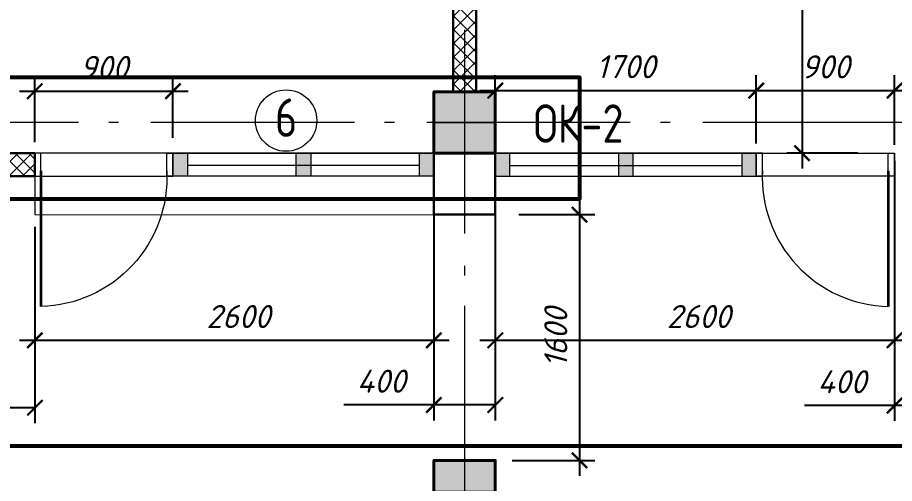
# Model space of a CAD drawing. Header units: millimetres. Extents: x -6419137 to 687965, y -598396 to 179722.
# Drawn here: x 225656 to 231369, y 13435 to 16468 of the extents above; entities that cross this region are included whole.
import ezdxf
from ezdxf.enums import TextEntityAlignment as Align

# ---------------------------------------------------------------- set-up
doc = ezdxf.new("R2010")
doc.units = ezdxf.units.MM
doc.header["$MEASUREMENT"] = 0
doc.linetypes.add('Double Dashed', pattern=[1797.222233, 1325, -211.666656, 63.333344, -197.222233])
doc.linetypes.add('штриховаяX2', pattern=[38.1, 25.4, -12.7])
for name, color, linetype, lineweight in [('Двери ArchiCAD', 7, 'Continuous', 0), ('Двери ArchiCAD_Ном._пера__97', 7, 'Continuous', 30), ('Двери ArchiCAD_Ном._пера__98', 7, 'Continuous', 35), ('Двери ArchiCAD_Ном._пера__99', 7, 'Continuous', 40), ('колонны_Ном._пера__94', 252, 'Continuous', 5), ('колонны_Ном._пера__99', 7, 'Continuous', 40), ('марки окон дверей', 7, 'Continuous', 0), ('марки окон дверей_Ном._пера__96', 7, 'Continuous', 5), ('Окна ArchiCAD_Ном._пера__96', 7, 'Continuous', 5), ('Окна ArchiCAD_Ном._пера__97', 7, 'Continuous', 5), ('оси_Ном._пера__96', 7, 'Continuous', 5), ('чертеж_Ном._пера__91', 250, 'Continuous', 5), ('штриховка_Ном._пера__95', 251, 'Continuous', 5)]:
    doc.layers.add(name, color=color, linetype=linetype, lineweight=lineweight)
for name, color, linetype in [('колонны', 7, 'Continuous'), ('Окна ArchiCAD', 7, 'Continuous'), ('оси', 7, 'Continuous'), ('размеры', 7, 'Continuous'), ('стены внутр', 7, 'Continuous'), ('стены наруж', 7, 'Continuous')]:
    doc.layers.add(name, color=color, linetype=linetype)
doc.styles.get("Standard").update_dxf_attribs({"font": 'isocpeui.ttf'})
doc.styles.add('СГЕНЕРИР_СТИЛЬ_2', font='gost_2_304-81_type.ttf')
doc.styles.add('СГЕНЕРИР_СТИЛЬ_3', font='CS_Gost2304.shx')
doc.dimstyles.get("Standard").update_dxf_attribs({"dimtxt": 150, "dimasz": 100, "dimexe": 100, "dimexo": 100, "dimgap": 80, "dimtad": 1, "dimtoh": 1, "dimdec": 0, "dimzin": 0, "dimdsep": 46, "dimtxsty": 'Standard', "dimblk": 'ARCHTICK', "dimblk2": 'ARCHTICK', "dimcen": 0.09, "dimdle": 100, "dimadec": 0, "dimazin": 0, "dimtfac": 1, "dimtdec": 0, "dimtofl": 0, "dimtmove": 0, "dimatfit": 3, "dimfxl": 1, "dimtolj": 1, "dimtzin": 0, "dimarcsym": 0})

# ---------------------------------------------------------------- blocks, each defined once
blk = doc.blocks.new('Стандартный маркер сетки_10')
at = {"layer": 'оси_Ном._пера__96', "linetype": 'Double Dashed'}
blk.add_line((5051.2, 0), (20403.4, 0), dxfattribs=at)
at = {"layer": 'оси_Ном._пера__96', "style": 'СГЕНЕРИР_СТИЛЬ_2'}
blk.add_attdef('AC_MarkerText_1', text='', height=350, rotation=90, dxfattribs=at).set_placement((21973.1, -173.1), align=Align.BOTTOM_LEFT)
blk = doc.blocks.new('Колонна_15_1', base_point=(22379, 71855.7))
at = {"layer": 'колонны_Ном._пера__94', "linetype": 'Continuous'}
blk.add_hatch(color=256, dxfattribs=at).paths.add_polyline_path([(22179, 71646.7), (22579, 71646.7), (22579, 72046.7), (22179, 72046.7)])
at = {"layer": 'колонны_Ном._пера__94', "color": 253, "lineweight": 5, "true_color": 0xa3a3a3}
for points in [[(22379, 72046.7), (22379, 71646.7)], [(22179, 71846.7), (22579, 71846.7)]]:
    blk.add_lwpolyline(points, dxfattribs=at)
at = {"layer": 'колонны_Ном._пера__99', "linetype": 'Continuous', "flags": 128}
blk.add_lwpolyline([(22179, 71646.7), (22579, 71646.7), (22579, 72046.7), (22179, 72046.7)], close=True, dxfattribs=at)
blk = doc.blocks.new('Номер помещения 16_6')
at = {"layer": 'марки окон дверей_Ном._пера__96', "linetype": 'Continuous'}
blk.add_circle((0, 0), 200, dxfattribs=at)
at = {"layer": 'марки окон дверей_Ном._пера__96', "insert": (-72.7, 19.4), "char_height": 250, "attachment_point": 4, "style": 'СГЕНЕРИР_СТИЛЬ_3'}
blk.add_mtext('6', dxfattribs=at)
blk = doc.blocks.new('Окно 16_6')
at = {"layer": 'Окна ArchiCAD_Ном._пера__96', "linetype": 'Continuous'}
for points in [[(-800, -235), (-705, -235), (-705, -85), (-800, -85)], [(-800, -235), (-705, -235), (-705, -85), (-800, -85)], [(2.5, -235), (97.5, -235), (97.5, -85), (2.5, -85)], [(2.5, -235), (97.5, -235), (97.5, -85), (2.5, -85)], [(900, -85), (805, -85), (805, -235), (900, -235)], [(900, -85), (805, -85), (805, -235), (900, -235)]]:
    blk.add_hatch(color=140, dxfattribs=at).paths.add_polyline_path(points)
at = {"layer": 'Двери ArchiCAD_Ном._пера__97', "color": 253, "linetype": 'Continuous', "lineweight": 0, "true_color": 0xa3a3a3}
for p, q in [((940, -85), (900, -85)), ((940, -85), (900, -85)), ((940, -235), (940, -85)), ((1760, -235), (1760, -85)), ((1760, -85), (1800, -85)), ((1760, -85), (1800, -85)), ((1800, -85), (1800, -235)), ((1800, -85), (1800, -235)), ((900, -235), (940, -235)), ((900, -235), (940, -235)), ((1800, -235), (1760, -235)), ((1800, -235), (1760, -235))]:
    blk.add_line(p, q, dxfattribs=at)
at = {"layer": 'Двери ArchiCAD_Ном._пера__97', "linetype": 'Continuous', "lineweight": 0}
for p, q in [((940, -235), (940, -85)), ((1760, -235), (1760, -85))]:
    blk.add_line(p, q, dxfattribs=at)
blk.add_arc((1780.1, -242), 841.2, 177.1395, 268.6305, dxfattribs=at)
blk.add_arc((1780.1, -242), 841.2, 177.1395, 268.6305, dxfattribs=at)
at = {"layer": 'Двери ArchiCAD_Ном._пера__98', "linetype": 'Continuous'}
blk.add_line((1760, -200), (1760, -1082.9), dxfattribs=at)
blk.add_line((1760, -200), (1760, -1082.9), dxfattribs=at)
at = {"layer": 'Двери ArchiCAD_Ном._пера__99', "color": 253, "linetype": 'Continuous', "lineweight": 0, "true_color": 0xa3a3a3}
blk.add_line((1800, -235), (1800, -85), dxfattribs=at)
blk.add_line((1800, -235), (1800, -85), dxfattribs=at)
at = {"layer": 'Окна ArchiCAD_Ном._пера__96', "color": 140, "linetype": 'Continuous'}
for p, q in [((-705, -85), (-800, -85)), ((-800, -85), (-800, -235)), ((-705, -85), (-800, -85)), ((-800, -85), (-800, -235)), ((-705, -235), (-705, -85)), ((805, -85), (-705, -85)), ((-705, -235), (-705, -85)), ((805, -85), (-705, -85)), ((97.5, -85), (2.5, -85)), ((2.5, -85), (2.5, -235)), ((97.5, -85), (2.5, -85)), ((2.5, -85), (2.5, -235)), ((97.5, -235), (97.5, -85)), ((97.5, -235), (97.5, -85)), ((900, -85), (805, -85)), ((805, -85), (805, -235)), ((900, -85), (805, -85)), ((805, -85), (805, -235)), ((-800, -235), (-705, -235)), ((-800, -235), (-705, -235)), ((-705, -235), (805, -235)), ((-705, -235), (805, -235)), ((2.5, -235), (97.5, -235)), ((2.5, -235), (97.5, -235)), ((805, -235), (900, -235)), ((805, -235), (900, -235))]:
    blk.add_line(p, q, dxfattribs=at)
at = {"layer": 'Окна ArchiCAD_Ном._пера__96', "color": 253, "linetype": 'Continuous', "true_color": 0xa3a3a3}
for p, q in [((900, -85), (900, -235)), ((900, -85), (900, -235)), ((900, -235), (900, -85)), ((900, -85), (900, -235)), ((900, -85), (900, -235)), ((900, -235), (900, -85))]:
    blk.add_line(p, q, dxfattribs=at)
at = {"layer": 'Окна ArchiCAD_Ном._пера__96', "color": 140, "linetype": 'Continuous'}
for points in [[(-800, -235), (-800, -85), (900, -85), (900, -235)], [(-800, -235), (-800, -85), (900, -85), (900, -235)], [(-705, -165), (805, -165)], [(-705, -165), (805, -165)]]:
    blk.add_lwpolyline(points, dxfattribs=at)
blk.add_lwpolyline([(900, -85), (1800, -85), (1800, -235), (900, -235)], close=True, dxfattribs=at)
blk.add_lwpolyline([(900, -85), (1800, -85), (1800, -235), (900, -235)], close=True, dxfattribs=at)
at = {"layer": 'Окна ArchiCAD_Ном._пера__97', "color": 140, "linetype": 'Continuous'}
blk.add_line((-800, -235), (900, -235), dxfattribs=at)
blk.add_line((-800, -235), (900, -235), dxfattribs=at)
blk = doc.blocks.new('Номер помещения 16_5')
at = {"layer": 'марки окон дверей_Ном._пера__96', "insert": (-316.4, 19.4), "char_height": 250, "attachment_point": 4, "style": 'СГЕНЕРИР_СТИЛЬ_3'}
blk.add_mtext('ОК-2', dxfattribs=at)
blk = doc.blocks.new('_ArchTick')
at = {"color": 0, "linetype": 'ByBlock', "const_width": 0.15}
blk.add_lwpolyline([(-0.5, -0.5), (0.5, 0.5)], dxfattribs=at)
blk = doc.blocks.new('*D487')
at = {"layer": 'Defpoints', "color": 0, "transparency": 16777216}
for p in [(228768.9, 15670.1), (231368.9, 15635.1), (231368.9, 14366.9)]:
    blk.add_point(p, dxfattribs=at)
at = {"layer": 'размеры', "color": 0, "lineweight": -2, "transparency": 16777216}
for p, q in [((228768.9, 15570.1), (228768.9, 14266.9)), ((231368.9, 15535.1), (231368.9, 14266.9)), ((228668.9, 14366.9), (231468.9, 14366.9))]:
    blk.add_line(p, q, dxfattribs=at)
at = {"layer": 'размеры', "color": 0, "lineweight": -2, "transparency": 16777216, "xscale": 100, "yscale": 100, "zscale": 100, "rotation": 180}
blk.add_blockref('_ArchTick', (228768.9, 14366.9), dxfattribs=at)
at = {"layer": 'размеры', "color": 0, "lineweight": -2, "transparency": 16777216, "xscale": 100, "yscale": 100, "zscale": 100}
blk.add_blockref('_ArchTick', (231368.9, 14366.9), dxfattribs=at)
at = {"layer": 'размеры', "color": 0, "transparency": 16777216, "insert": (230094.1, 14521.9), "char_height": 150, "attachment_point": 5}
blk.add_mtext('\\A1;2600', dxfattribs=at)
blk = doc.blocks.new('*D488')
at = {"layer": 'Defpoints', "color": 0, "transparency": 16777216}
for p in [(231369.2, 15992.5), (230468.9, 15547.5), (231369.2, 15540.2)]:
    blk.add_point(p, dxfattribs=at)
at = {"layer": 'размеры', "color": 0, "lineweight": -2, "transparency": 16777216}
for p, q in [((230468.9, 15647.5), (230468.9, 16092.5)), ((231369.2, 15640.2), (231369.2, 16092.5)), ((230368.9, 15992.5), (231469.2, 15992.5))]:
    blk.add_line(p, q, dxfattribs=at)
at = {"layer": 'размеры', "color": 0, "lineweight": -2, "transparency": 16777216, "xscale": 100, "yscale": 100, "zscale": 100, "rotation": 180}
blk.add_blockref('_ArchTick', (230468.9, 15992.5), dxfattribs=at)
at = {"layer": 'размеры', "color": 0, "lineweight": -2, "transparency": 16777216, "xscale": 100, "yscale": 100, "zscale": 100}
blk.add_blockref('_ArchTick', (231369.2, 15992.5), dxfattribs=at)
at = {"layer": 'размеры', "color": 0, "transparency": 16777216, "insert": (230919.1, 16147.5), "char_height": 150, "attachment_point": 5}
blk.add_mtext('\\A1;900', dxfattribs=at)
blk = doc.blocks.new('*D496')
at = {"layer": 'Defpoints', "color": 0, "transparency": 16777216}
for p in [(225369.5, 15358.8), (225769.5, 15205.1), (225769.5, 13927.8)]:
    blk.add_point(p, dxfattribs=at)
at = {"layer": 'размеры', "color": 0, "lineweight": -2, "transparency": 16777216}
for p, q in [((225369.5, 15258.8), (225369.5, 13827.8)), ((225769.5, 15105.1), (225769.5, 13827.8)), ((225369.5, 13927.8), (224783.5, 13927.8)), ((225769.5, 13927.8), (225269.5, 13927.8))]:
    blk.add_line(p, q, dxfattribs=at)
at = {"layer": 'размеры', "color": 0, "lineweight": -2, "transparency": 16777216, "xscale": 100, "yscale": 100, "zscale": 100, "rotation": 180}
blk.add_blockref('_ArchTick', (225369.5, 13927.8), dxfattribs=at)
at = {"layer": 'размеры', "color": 0, "lineweight": -2, "transparency": 16777216, "xscale": 100, "yscale": 100, "zscale": 100}
blk.add_blockref('_ArchTick', (225769.5, 13927.8), dxfattribs=at)
at = {"layer": 'размеры', "color": 0, "transparency": 16777216, "insert": (225026.5, 14082.8), "char_height": 150, "attachment_point": 5}
blk.add_mtext('\\A1;400', dxfattribs=at)
blk = doc.blocks.new('*D498')
at = {"layer": 'Defpoints', "color": 0, "transparency": 16777216}
for p in [(226668.9, 15988.9), (225768.9, 15556.2), (226668.9, 15585.1)]:
    blk.add_point(p, dxfattribs=at)
at = {"layer": 'размеры', "color": 0, "lineweight": -2, "transparency": 16777216}
for p, q in [((225768.9, 15656.2), (225768.9, 16088.9)), ((226668.9, 15685.1), (226668.9, 16088.9)), ((225668.9, 15988.9), (226768.9, 15988.9))]:
    blk.add_line(p, q, dxfattribs=at)
at = {"layer": 'размеры', "color": 0, "lineweight": -2, "transparency": 16777216, "xscale": 100, "yscale": 100, "zscale": 100, "rotation": 180}
blk.add_blockref('_ArchTick', (225768.9, 15988.9), dxfattribs=at)
at = {"layer": 'размеры', "color": 0, "lineweight": -2, "transparency": 16777216, "xscale": 100, "yscale": 100, "zscale": 100}
blk.add_blockref('_ArchTick', (226668.9, 15988.9), dxfattribs=at)
at = {"layer": 'размеры', "color": 0, "transparency": 16777216, "insert": (226218.9, 16143.9), "char_height": 150, "attachment_point": 5}
blk.add_mtext('\\A1;900', dxfattribs=at)
blk = doc.blocks.new('*D499')
at = {"layer": 'Defpoints', "color": 0, "transparency": 16777216}
for p in [(231769.2, 15556.6), (231369.6, 15480.1), (231769.2, 13942.2)]:
    blk.add_point(p, dxfattribs=at)
at = {"layer": 'размеры', "color": 0, "lineweight": -2, "transparency": 16777216}
for p, q in [((231769.2, 15456.6), (231769.2, 13842.2)), ((231369.6, 15380.1), (231369.6, 13842.2)), ((231369.6, 13942.2), (230783.6, 13942.2)), ((231769.2, 13942.2), (231269.6, 13942.2))]:
    blk.add_line(p, q, dxfattribs=at)
at = {"layer": 'размеры', "color": 0, "lineweight": -2, "transparency": 16777216, "xscale": 100, "yscale": 100, "zscale": 100, "rotation": 180}
blk.add_blockref('_ArchTick', (231369.6, 13942.2), dxfattribs=at)
at = {"layer": 'размеры', "color": 0, "lineweight": -2, "transparency": 16777216, "xscale": 100, "yscale": 100, "zscale": 100}
blk.add_blockref('_ArchTick', (231769.2, 13942.2), dxfattribs=at)
at = {"layer": 'размеры', "color": 0, "transparency": 16777216, "insert": (231026.6, 14097.2), "char_height": 150, "attachment_point": 5}
blk.add_mtext('\\A1;400', dxfattribs=at)
blk = doc.blocks.new('*D513')
at = {"layer": 'Defpoints', "color": 0, "transparency": 16777216}
for p in [(228368.9, 15634.1), (225769.3, 15205.1), (228368.9, 14366.9)]:
    blk.add_point(p, dxfattribs=at)
at = {"layer": 'размеры', "color": 0, "lineweight": -2, "transparency": 16777216}
for p, q in [((228368.9, 15534.1), (228368.9, 14266.9)), ((225769.3, 15105.1), (225769.3, 14266.9)), ((225669.3, 14366.9), (228468.9, 14366.9))]:
    blk.add_line(p, q, dxfattribs=at)
at = {"layer": 'размеры', "color": 0, "lineweight": -2, "transparency": 16777216, "xscale": 100, "yscale": 100, "zscale": 100, "rotation": 180}
blk.add_blockref('_ArchTick', (225769.3, 14366.9), dxfattribs=at)
at = {"layer": 'размеры', "color": 0, "lineweight": -2, "transparency": 16777216, "xscale": 100, "yscale": 100, "zscale": 100}
blk.add_blockref('_ArchTick', (228368.9, 14366.9), dxfattribs=at)
at = {"layer": 'размеры', "color": 0, "transparency": 16777216, "insert": (227095.1, 14521.9), "char_height": 150, "attachment_point": 5}
blk.add_mtext('\\A1;2600', dxfattribs=at)
blk = doc.blocks.new('*D514')
at = {"layer": 'Defpoints', "color": 0, "transparency": 16777216}
for p in [(228368.9, 15358.8), (228768.9, 15205.1), (228768.9, 13945.9)]:
    blk.add_point(p, dxfattribs=at)
at = {"layer": 'размеры', "color": 0, "lineweight": -2, "transparency": 16777216}
for p, q in [((228368.9, 15258.8), (228368.9, 13845.9)), ((228768.9, 15105.1), (228768.9, 13845.9)), ((228368.9, 13945.9), (227782.9, 13945.9)), ((228768.9, 13945.9), (228268.9, 13945.9))]:
    blk.add_line(p, q, dxfattribs=at)
at = {"layer": 'размеры', "color": 0, "lineweight": -2, "transparency": 16777216, "xscale": 100, "yscale": 100, "zscale": 100, "rotation": 180}
blk.add_blockref('_ArchTick', (228368.9, 13945.9), dxfattribs=at)
at = {"layer": 'размеры', "color": 0, "lineweight": -2, "transparency": 16777216, "xscale": 100, "yscale": 100, "zscale": 100}
blk.add_blockref('_ArchTick', (228768.9, 13945.9), dxfattribs=at)
at = {"layer": 'размеры', "color": 0, "transparency": 16777216, "insert": (228025.9, 14100.9), "char_height": 150, "attachment_point": 5}
blk.add_mtext('\\A1;400', dxfattribs=at)
blk = doc.blocks.new('*D516')
at = {"layer": 'Defpoints', "color": 0, "transparency": 16777216}
for p in [(228822.1, 15185.1), (228778.9, 13585.1), (229317.7, 13585.1)]:
    blk.add_point(p, dxfattribs=at)
at = {"layer": 'размеры', "color": 0, "lineweight": -2, "transparency": 16777216}
for p, q in [((229317.7, 15285.1), (229317.7, 13485.1)), ((228922.1, 15185.1), (229417.7, 15185.1)), ((228878.9, 13585.1), (229417.7, 13585.1))]:
    blk.add_line(p, q, dxfattribs=at)
at = {"layer": 'размеры', "color": 0, "lineweight": -2, "transparency": 16777216, "xscale": 100, "yscale": 100, "zscale": 100}
for p, rotation in [((229317.7, 15185.1), 90), ((229317.7, 13585.1), 270)]:
    blk.add_blockref('_ArchTick', p, dxfattribs=dict(at, rotation=rotation))
at = {"layer": 'размеры', "color": 0, "transparency": 16777216, "insert": (229162.7, 14385.1), "char_height": 150, "attachment_point": 5, "rotation": 90}
blk.add_mtext('\\A1;1600', dxfattribs=at)
blk = doc.blocks.new('Стандартный маркер сетки_15')
at = {"layer": 'оси_Ном._пера__96', "linetype": 'Double Dashed'}
blk.add_line((900, 0), (76534.9, 0), dxfattribs=at)
at = {"layer": 'оси_Ном._пера__96', "style": 'СГЕНЕРИР_СТИЛЬ_2'}
for tag, p in [('AC_MarkerText_1_1', (-260.8, 269.7)), ('AC_MarkerText_1_2', (77974.1, 269.7))]:
    blk.add_attdef(tag, text='', height=350, rotation=180, dxfattribs=at).set_placement(p, align=Align.BOTTOM_LEFT)
blk = doc.blocks.new('*D543')
at = {"layer": 'Defpoints', "color": 0, "transparency": 16777216}
for p in [(230469.2, 15992.5), (228768.9, 15620.1), (230469.2, 15552.6)]:
    blk.add_point(p, dxfattribs=at)
at = {"layer": 'размеры', "color": 0, "lineweight": -2, "transparency": 16777216}
for p, q in [((228768.9, 15720.1), (228768.9, 16092.5)), ((230469.2, 15652.6), (230469.2, 16092.5)), ((228668.9, 15992.5), (230569.2, 15992.5))]:
    blk.add_line(p, q, dxfattribs=at)
at = {"layer": 'размеры', "color": 0, "lineweight": -2, "transparency": 16777216, "xscale": 100, "yscale": 100, "zscale": 100, "rotation": 180}
blk.add_blockref('_ArchTick', (228768.9, 15992.5), dxfattribs=at)
at = {"layer": 'размеры', "color": 0, "lineweight": -2, "transparency": 16777216, "xscale": 100, "yscale": 100, "zscale": 100}
blk.add_blockref('_ArchTick', (230469.2, 15992.5), dxfattribs=at)
at = {"layer": 'размеры', "color": 0, "transparency": 16777216, "insert": (229619.1, 16148.5), "char_height": 150, "attachment_point": 5}
blk.add_mtext('\\A1;1700', dxfattribs=at)
blk = doc.blocks.new('*D550')
at = {"layer": 'Defpoints', "color": 0, "transparency": 16777216}
for p in [(230963.9, 19885.1), (230766.9, 15585.1), (231230.9, 15585.1)]:
    blk.add_point(p, dxfattribs=at)
at = {"layer": 'размеры', "color": 0, "lineweight": -2, "transparency": 16777216}
for p, q in [((230766.9, 19985.1), (230766.9, 15485.1)), ((230863.9, 19885.1), (230666.9, 19885.1)), ((231130.9, 15585.1), (230666.9, 15585.1))]:
    blk.add_line(p, q, dxfattribs=at)
at = {"layer": 'размеры', "color": 0, "lineweight": -2, "transparency": 16777216, "xscale": 100, "yscale": 100, "zscale": 100}
for p, rotation in [((230766.9, 19885.1), 90), ((230766.9, 15585.1), 270)]:
    blk.add_blockref('_ArchTick', p, dxfattribs=dict(at, rotation=rotation))
at = {"layer": 'размеры', "color": 0, "transparency": 16777216, "insert": (230611.9, 17735.1), "char_height": 150, "attachment_point": 5, "rotation": 90}
blk.add_mtext('\\A1;4300', dxfattribs=at)

msp = doc.modelspace()

# ---------------------------------------------------------------- hatches: boundary and pattern name
at = {"layer": 'штриховка_Ном._пера__95', "lineweight": 5}
h = msp.add_hatch(dxfattribs=at)
h.set_pattern_fill('ANSI37', color=14, scale=500, angle=90)
h.set_pattern_definition([(135, (232165.996, 186758.17), (-44.194174, -44.194174), []), (225, (232165.996, 186758.17), (44.194174, -44.194174), [])])
h.paths.add_polyline_path([(228494, 15985.1), (228494.5, 21585.1), (228644.5, 21585.1), (228644, 15985.1)])
at = {"layer": 'штриховка_Ном._пера__95'}
h = msp.add_hatch(dxfattribs=at)
h.set_pattern_fill('ANSI37', color=0, scale=500, angle=90)
h.set_pattern_definition([(135, (391070.37, 86595.46), (-44.194174, -44.194174), []), (225, (391070.37, 86595.46), (44.194174, -44.194174), [])])
h.paths.add_polyline_path([(225768.9, 15585.1), (225369.5, 15585.1), (225369.5, 15435.1), (225768.9, 15435.1)])

# ---------------------------------------------------------------- linework, layer by layer
at = {"layer": 'Defpoints', "color": 8, "linetype": 'штриховаяX2', "lineweight": 5, "ltscale": 5, "true_color": 0x737373, "const_width": 0.5}
msp.add_lwpolyline([(228769.2, 13585.1), (228368.9, 13585.1), (228369.6, 21585.1), (228769.9, 21585.1)], close=True, dxfattribs=at)
at = {"layer": 'Двери ArchiCAD', "lineweight": 0}
msp.add_lwpolyline([(228368.9, 15584.7), (225768.9, 15584.9), (225768.9, 15185.2), (228368.9, 15185)], close=True, dxfattribs=at)
at = {"layer": 'стены внутр', "color": 14, "lineweight": 30}
msp.add_lwpolyline([(228644, 21585.1), (228493.9, 21585.1), (228493.9, 15985.1), (228643.9, 15985.1)], close=True, dxfattribs=at)
at = {"layer": 'стены наруж', "lineweight": 30}
msp.add_lwpolyline([(225768.9, 15585.1), (225369.5, 15585.1), (225369.5, 15435.1), (225768.9, 15435.1)], close=True, dxfattribs=at)
msp.add_lwpolyline([(228368.9, 15585.1), (228368.9, 15185.1), (228768.9, 15185.1), (228768.9, 15585.1), (228368.9, 15585.1)], dxfattribs=at)
at = {"layer": 'чертеж_Ном._пера__91', "color": 1, "lineweight": 53}
for points in [[(212055.9, 16080.5), (229317.7, 16080.5), (229317.7, 15285.1), (212055.9, 15285.1)], [(210008.2, 13680.1), (238624.5, 13680.1), (238624.5, 12578.5), (210008.2, 12578.5)]]:
    msp.add_lwpolyline(points, close=True, dxfattribs=at)

# ---------------------------------------------------------------- block references
at = {"layer": 'колонны'}
for p in [(228568.9, 15794), (228568.9, 13394)]:
    msp.add_blockref('Колонна_15_1', p, dxfattribs=at)
at = {"layer": 'марки окон дверей', "color": 102, "linetype": 'Continuous', "lineweight": 0, "zscale": 1000}
for name, p in [('Номер помещения 16_6', (227405.9, 15797.4)), ('Номер помещения 16_5', (229333.8, 15758.6))]:
    msp.add_blockref(name, p, dxfattribs=at)
at = {"layer": 'Окна ArchiCAD', "color": 44, "linetype": 'Continuous', "lineweight": 35, "xscale": -1, "zscale": 1000}
msp.add_blockref('Окно 16_6', (227568.9, 15670.1), dxfattribs=at)
at = {"layer": 'Окна ArchiCAD', "color": 44, "linetype": 'Continuous', "lineweight": 35, "zscale": 1000}
msp.add_blockref('Окно 16_6', (229568.9, 15670.1), dxfattribs=at)
at = {"layer": 'оси', "color": 251, "linetype": 'Continuous', "lineweight": 13, "zscale": 1000, "rotation": 270}
msp.add_blockref('Стандартный маркер сетки_10', (228569.2, 23236.5), dxfattribs=at)
at = {"layer": 'оси', "color": 251, "linetype": 'Continuous', "lineweight": 5, "zscale": 1000, "rotation": 180}
msp.add_blockref('Стандартный маркер сетки_15', (248520.2, 15785.1), dxfattribs=at)

# ---------------------------------------------------------------- dimensions: what is measured, and where the dimension line sits
at = {"layer": 'размеры'}
for base, p1, p2, picture, middle in [((230766.9, 15585.1), (230963.9, 19885.1), (231230.9, 15585.1), '*D550', (230611.9, 17735.1)), ((229317.7, 13585.1), (228822.1, 15185.1), (228778.9, 13585.1), '*D516', (229162.7, 14385.1))]:
    dim = msp.add_linear_dim(base=base, p1=p1, p2=p2, angle=90, dimstyle='Standard', dxfattribs=at)
    dim.commit()
    dim.dimension.update_dxf_attribs({"geometry": picture, "text_midpoint": middle})
for base, p1, p2, picture, middle in [((226668.9, 15988.9), (225768.9, 15556.2), (226668.9, 15585.1), '*D498', (226218.9, 16143.9)), ((230469.2, 15992.5), (228768.9, 15620.1), (230469.2, 15552.6), '*D543', (229619.1, 16148.5)), ((231369.2, 15992.5), (230468.9, 15547.5), (231369.2, 15540.2), '*D488', (230919.1, 16147.5))]:
    dim = msp.add_linear_dim(base=base, p1=p1, p2=p2, dimstyle='Standard', dxfattribs=at)
    dim.commit()
    dim.dimension.update_dxf_attribs({"geometry": picture, "text_midpoint": middle})
for base, p1, p2, picture, middle in [((231368.9, 14366.9), (228768.9, 15670.1), (231368.9, 15635.1), '*D487', (230094.1, 14366.9)), ((228368.9, 14366.9), (225769.3, 15205.1), (228368.9, 15634.1), '*D513', (227095.1, 14366.9)), ((231769.2, 13942.2), (231369.6, 15480.1), (231769.2, 15556.6), '*D499', (231026.6, 13942.2)), ((225769.5, 13927.8), (225369.5, 15358.8), (225769.5, 15205.1), '*D496', (225026.5, 13927.8)), ((228768.9, 13945.9), (228368.9, 15358.8), (228768.9, 15205.1), '*D514', (228025.9, 13945.9))]:
    dim = msp.add_linear_dim(base=base, p1=p1, p2=p2, dimstyle='Standard', dxfattribs=at)
    dim.commit()
    dim.dimension.update_dxf_attribs({"geometry": picture, "text_midpoint": middle, "dimtype": 160})

doc.saveas('drawing.dxf')
